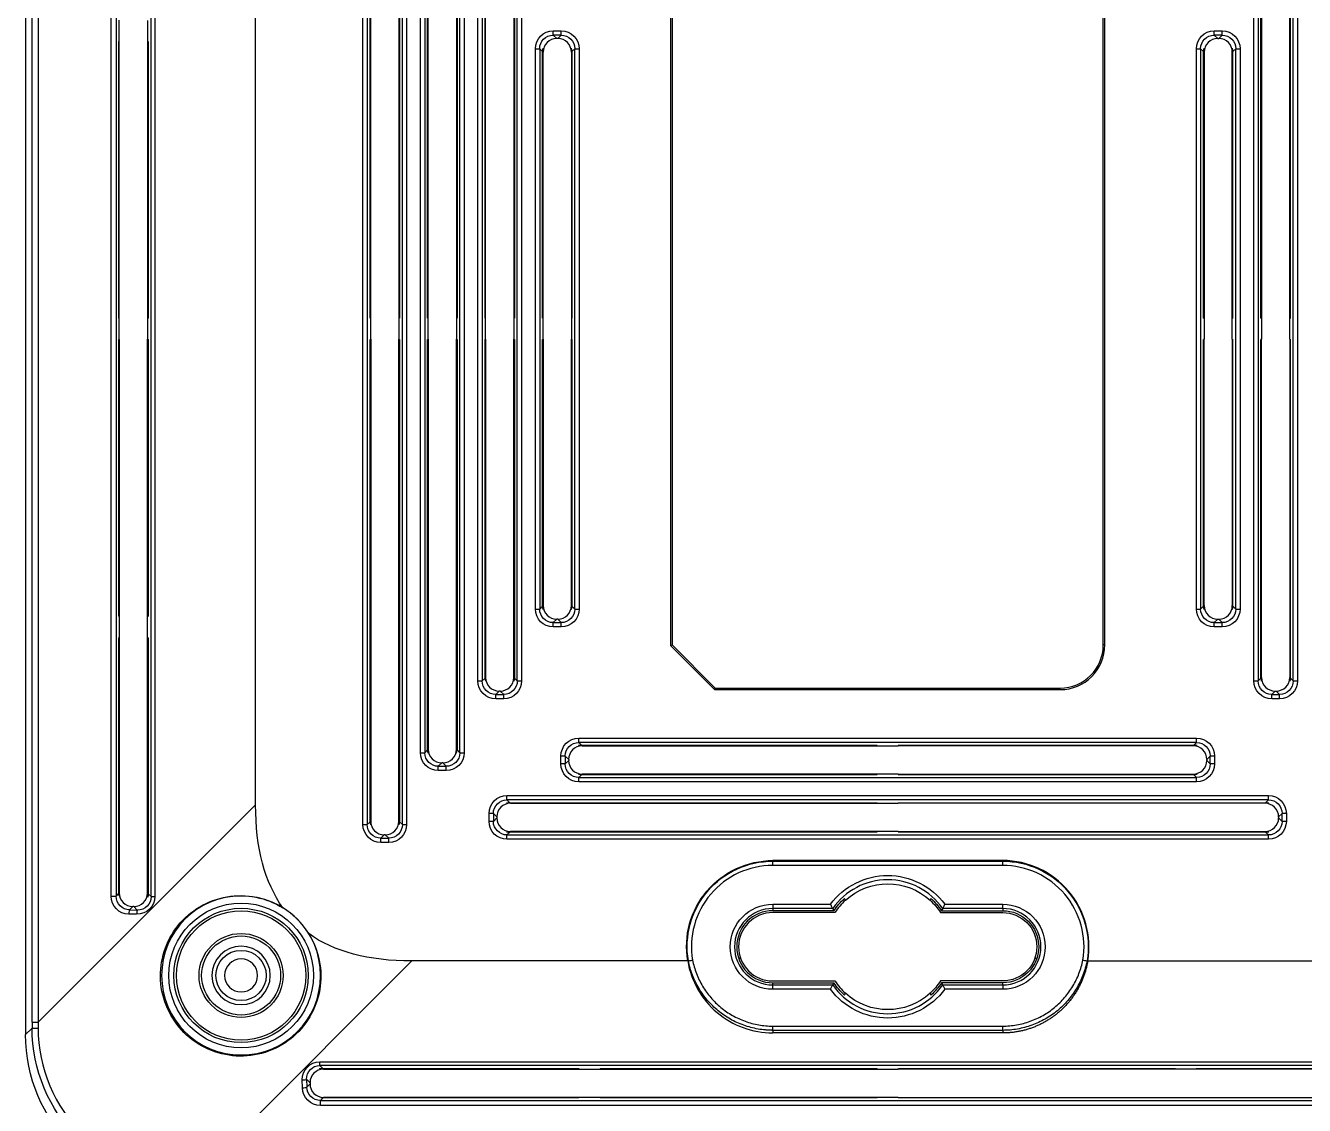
# Model space of a CAD drawing. Header units: millimetres. Extents: x 6160 to 6603, y -57 to 282.
# Drawn here: x 6460.8 to 6549.8, y 57.7 to 132.8 of the extents above; entities that cross this region are included whole.
import ezdxf

# ---------------------------------------------------------------- set-up
doc = ezdxf.new("R2010")
doc.units = ezdxf.units.MM
doc.header["$LTSCALE"] = 0.5
doc.layers.add('112', color=7, linetype='Continuous', true_color=0xffffff)

msp = doc.modelspace()

# ---------------------------------------------------------------- linework, layer by layer
at = {"layer": '112', "color": 7}
for p, q in [((6460.836, 160.836), (6460.836, 62.622)), ((6461.285, 63.47), (6461.285, 159.988)), ((6461.702, 159.988), (6461.702, 63.47)), ((6466.794, 72.256), (6466.794, 151.201)), ((6467.139, 151.201), (6467.139, 72.256)), ((6469.575, 72.215), (6469.575, 151.243)), ((6469.827, 151.243), (6469.827, 72.215)), ((6484.316, 77.232), (6484.316, 146.226)), ((6484.615, 146.226), (6484.615, 77.232)), ((6484.81, 112.479), (6484.81, 146.031)), ((6484.854, 112.453), (6484.854, 145.987)), ((6486.819, 145.987), (6486.819, 112.453)), ((6486.862, 146.031), (6486.862, 112.479)), ((6487.057, 77.232), (6487.057, 146.226)), ((6487.356, 146.226), (6487.356, 77.232)), ((6476.846, 78.613), (6476.846, 144.845)), ((6488.316, 82.232), (6488.316, 141.226)), ((6488.615, 141.226), (6488.615, 82.232)), ((6488.81, 112.479), (6488.81, 141.031)), ((6488.854, 112.453), (6488.854, 140.987)), ((6490.819, 140.987), (6490.819, 112.453)), ((6490.862, 141.031), (6490.862, 112.479)), ((6491.057, 82.232), (6491.057, 141.226)), ((6491.356, 141.226), (6491.356, 82.232)), ((6492.316, 87.232), (6492.316, 136.226)), ((6492.615, 136.226), (6492.615, 87.232)), ((6495.057, 87.232), (6495.057, 136.226)), ((6495.356, 136.226), (6495.356, 87.232)), ((6546.316, 87.232), (6546.316, 136.226)), ((6546.615, 136.226), (6546.615, 87.232)), ((6549.057, 87.232), (6549.057, 136.226)), ((6549.356, 136.226), (6549.356, 87.232)), ((6492.81, 112.479), (6492.81, 136.031)), ((6492.854, 112.453), (6492.854, 135.987)), ((6494.819, 135.987), (6494.819, 112.453)), ((6494.862, 136.031), (6494.862, 112.479)), ((6546.81, 112.479), (6546.81, 136.031)), ((6546.854, 135.987), (6546.854, 112.453)), ((6548.819, 112.453), (6548.819, 135.987)), ((6548.862, 112.479), (6548.862, 136.031)), ((6505.727, 133.729), (6505.727, 89.684)), ((6505.836, 133.729), (6505.836, 89.729)), ((6535.836, 89.729), (6535.836, 133.729)), ((6535.945, 89.729), (6535.945, 133.729)), ((6467.354, 131.743), (6467.354, 133.214)), ((6469.319, 133.198), (6469.319, 131.76)), ((6467.354, 131.743), (6467.33, 131.729)), ((6467.33, 112.479), (6467.33, 131.729)), ((6467.354, 112.464), (6467.354, 131.743)), ((6469.371, 131.729), (6469.319, 131.76)), ((6469.319, 131.76), (6469.319, 112.448)), ((6469.371, 131.729), (6469.371, 112.479)), ((6497.561, 132.471), (6498.111, 132.471)), ((6497.561, 132.172), (6497.561, 132.471)), ((6498.111, 132.172), (6497.561, 132.172)), ((6497.561, 132.172), (6497.8, 131.933)), ((6497.872, 131.933), (6497.8, 131.933)), ((6497.872, 131.933), (6498.111, 132.172)), ((6498.111, 132.172), (6498.111, 132.471)), ((6543.561, 132.471), (6544.111, 132.471)), ((6543.561, 132.172), (6543.561, 132.471)), ((6544.111, 132.172), (6543.561, 132.172)), ((6543.561, 132.172), (6543.8, 131.933)), ((6543.8, 131.933), (6543.872, 131.933)), ((6543.872, 131.933), (6544.111, 132.172)), ((6544.111, 132.172), (6544.111, 132.471)), ((6496.316, 92.232), (6496.316, 131.226)), ((6496.316, 131.226), (6496.615, 131.226)), ((6496.615, 131.226), (6496.615, 92.232)), ((6496.81, 131.031), (6496.615, 131.226)), ((6496.81, 112.479), (6496.81, 131.031)), ((6496.854, 112.453), (6496.854, 130.987)), ((6498.819, 130.987), (6498.819, 112.453)), ((6499.057, 131.226), (6498.862, 131.031)), ((6498.862, 131.031), (6498.862, 112.479)), ((6499.057, 131.226), (6499.356, 131.226)), ((6499.057, 92.232), (6499.057, 131.226)), ((6499.356, 131.226), (6499.356, 92.232)), ((6542.316, 92.232), (6542.316, 131.226)), ((6542.316, 131.226), (6542.615, 131.226)), ((6542.615, 131.226), (6542.615, 92.232)), ((6542.81, 131.031), (6542.615, 131.226)), ((6542.81, 112.479), (6542.81, 131.031)), ((6542.854, 130.987), (6542.854, 112.453)), ((6544.819, 112.453), (6544.819, 130.987)), ((6545.057, 131.226), (6544.862, 131.031)), ((6544.862, 112.479), (6544.862, 131.031)), ((6545.057, 92.232), (6545.057, 131.226)), ((6545.057, 131.226), (6545.356, 131.226)), ((6545.356, 131.226), (6545.356, 92.232)), ((6467.354, 112.464), (6467.33, 112.479)), ((6467.354, 110.993), (6467.354, 112.464)), ((6469.371, 112.479), (6469.319, 112.448)), ((6469.319, 112.448), (6469.319, 111.01)), ((6484.81, 112.479), (6484.854, 112.453)), ((6484.854, 111.005), (6484.854, 112.453)), ((6486.819, 112.453), (6486.862, 112.479)), ((6486.819, 112.453), (6486.819, 111.005)), ((6488.81, 112.479), (6488.854, 112.453)), ((6488.854, 111.005), (6488.854, 112.453)), ((6490.819, 112.453), (6490.862, 112.479)), ((6490.819, 112.453), (6490.819, 111.005)), ((6492.81, 112.479), (6492.854, 112.453)), ((6492.854, 111.005), (6492.854, 112.453)), ((6494.819, 112.453), (6494.862, 112.479)), ((6494.819, 112.453), (6494.819, 111.005)), ((6496.81, 112.479), (6496.854, 112.453)), ((6496.854, 111.005), (6496.854, 112.453)), ((6498.819, 112.453), (6498.862, 112.479)), ((6498.819, 112.453), (6498.819, 111.005)), ((6542.81, 112.479), (6542.854, 112.453)), ((6542.854, 112.453), (6542.854, 111.005)), ((6544.862, 112.479), (6544.819, 112.453)), ((6544.819, 111.005), (6544.819, 112.453)), ((6546.81, 112.479), (6546.854, 112.453)), ((6546.854, 112.453), (6546.854, 111.005)), ((6548.862, 112.479), (6548.819, 112.453)), ((6548.819, 111.005), (6548.819, 112.453)), ((6467.33, 110.979), (6467.354, 110.993)), ((6467.33, 91.729), (6467.33, 110.979)), ((6467.354, 110.993), (6467.354, 91.714)), ((6469.319, 111.01), (6469.371, 110.979)), ((6469.319, 91.698), (6469.319, 111.01)), ((6469.371, 110.979), (6469.371, 91.729)), ((6484.854, 111.005), (6484.81, 110.979)), ((6484.81, 77.427), (6484.81, 110.979)), ((6484.854, 111.005), (6484.854, 77.471)), ((6486.862, 110.979), (6486.819, 111.005)), ((6486.819, 77.471), (6486.819, 111.005)), ((6486.862, 110.979), (6486.862, 77.427)), ((6488.854, 111.005), (6488.81, 110.979)), ((6488.81, 82.427), (6488.81, 110.979)), ((6488.854, 111.005), (6488.854, 82.471)), ((6490.862, 110.979), (6490.819, 111.005)), ((6490.819, 82.471), (6490.819, 111.005)), ((6490.862, 110.979), (6490.862, 82.427)), ((6492.854, 111.005), (6492.81, 110.979)), ((6492.81, 87.427), (6492.81, 110.979)), ((6492.854, 111.005), (6492.854, 87.471)), ((6494.862, 110.979), (6494.819, 111.005)), ((6494.819, 87.471), (6494.819, 111.005)), ((6494.862, 110.979), (6494.862, 87.427)), ((6496.854, 111.005), (6496.81, 110.979)), ((6496.81, 92.427), (6496.81, 110.979)), ((6496.854, 111.005), (6496.854, 92.471)), ((6498.862, 110.979), (6498.819, 111.005)), ((6498.819, 92.471), (6498.819, 111.005)), ((6498.862, 110.979), (6498.862, 92.427)), ((6542.854, 111.005), (6542.81, 110.979)), ((6542.81, 92.427), (6542.81, 110.979)), ((6542.854, 92.471), (6542.854, 111.005)), ((6544.819, 111.005), (6544.862, 110.979)), ((6544.819, 111.005), (6544.819, 92.471)), ((6544.862, 92.427), (6544.862, 110.979)), ((6546.854, 111.005), (6546.81, 110.979)), ((6546.81, 87.427), (6546.81, 110.979)), ((6546.854, 87.471), (6546.854, 111.005)), ((6548.819, 111.005), (6548.862, 110.979)), ((6548.819, 111.005), (6548.819, 87.471)), ((6548.862, 87.427), (6548.862, 110.979)), ((6467.33, 91.729), (6467.354, 91.714)), ((6467.354, 91.714), (6467.354, 90.243)), ((6469.319, 91.698), (6469.371, 91.729)), ((6469.319, 90.26), (6469.319, 91.698)), ((6496.316, 92.232), (6496.615, 92.232)), ((6496.615, 92.232), (6496.81, 92.427)), ((6498.862, 92.427), (6499.057, 92.232)), ((6499.057, 92.232), (6499.356, 92.232)), ((6542.316, 92.232), (6542.615, 92.232)), ((6542.615, 92.232), (6542.81, 92.427)), ((6544.862, 92.427), (6545.057, 92.232)), ((6545.057, 92.232), (6545.356, 92.232)), ((6497.8, 91.524), (6497.561, 91.286)), ((6497.561, 90.987), (6497.561, 91.286)), ((6497.561, 91.286), (6498.111, 91.286)), ((6498.111, 90.987), (6497.561, 90.987)), ((6497.872, 91.524), (6497.8, 91.524)), ((6498.111, 91.286), (6497.872, 91.524)), ((6498.111, 90.987), (6498.111, 91.286)), ((6543.8, 91.524), (6543.561, 91.286)), ((6543.561, 90.987), (6543.561, 91.286)), ((6543.561, 91.286), (6544.111, 91.286)), ((6544.111, 90.987), (6543.561, 90.987)), ((6543.8, 91.524), (6543.872, 91.524)), ((6544.111, 91.286), (6543.872, 91.524)), ((6544.111, 90.987), (6544.111, 91.286)), ((6467.354, 90.243), (6467.33, 90.229)), ((6467.33, 72.447), (6467.33, 90.229)), ((6467.354, 90.243), (6467.354, 72.471)), ((6469.371, 90.229), (6469.319, 90.26)), ((6469.319, 72.471), (6469.319, 90.26)), ((6469.371, 90.229), (6469.371, 72.419)), ((6505.727, 89.684), (6505.836, 89.729)), ((6505.727, 89.684), (6508.791, 86.62)), ((6505.836, 89.729), (6508.836, 86.729)), ((6535.945, 89.729), (6535.836, 89.729)), ((6492.316, 87.232), (6492.615, 87.232)), ((6492.615, 87.232), (6492.81, 87.427)), ((6494.862, 87.427), (6495.057, 87.232)), ((6495.057, 87.232), (6495.356, 87.232)), ((6546.316, 87.232), (6546.615, 87.232)), ((6546.615, 87.232), (6546.81, 87.427)), ((6548.862, 87.427), (6549.057, 87.232)), ((6549.057, 87.232), (6549.356, 87.232)), ((6493.8, 86.524), (6493.561, 86.286)), ((6493.872, 86.524), (6493.8, 86.524)), ((6494.111, 86.286), (6493.872, 86.524)), ((6508.791, 86.62), (6508.836, 86.729)), ((6508.791, 86.62), (6532.836, 86.62)), ((6508.836, 86.729), (6532.836, 86.729)), ((6532.836, 86.62), (6532.836, 86.729)), ((6547.8, 86.524), (6547.561, 86.286)), ((6547.8, 86.524), (6547.872, 86.524)), ((6548.111, 86.286), (6547.872, 86.524)), ((6493.561, 85.987), (6493.561, 86.286)), ((6493.561, 86.286), (6494.111, 86.286)), ((6494.111, 85.987), (6493.561, 85.987)), ((6494.111, 85.987), (6494.111, 86.286)), ((6547.561, 85.987), (6547.561, 86.286)), ((6547.561, 86.286), (6548.111, 86.286)), ((6548.111, 85.987), (6547.561, 85.987)), ((6548.111, 85.987), (6548.111, 86.286)), ((6499.339, 83.249), (6542.333, 83.249)), ((6499.339, 82.95), (6499.339, 83.249)), ((6542.333, 82.95), (6499.339, 82.95)), ((6499.339, 82.95), (6499.534, 82.755)), ((6542.138, 82.755), (6542.333, 82.95)), ((6542.333, 82.95), (6542.333, 83.249)), ((6488.316, 82.232), (6488.615, 82.232)), ((6488.615, 82.232), (6488.81, 82.427)), ((6490.862, 82.427), (6491.057, 82.232)), ((6491.057, 82.232), (6491.356, 82.232)), ((6498.094, 81.454), (6498.094, 82.003)), ((6498.393, 82.003), (6498.094, 82.003)), ((6498.393, 82.003), (6498.393, 81.454)), ((6498.632, 81.765), (6498.393, 82.003)), ((6499.534, 82.755), (6520.086, 82.755)), ((6499.578, 82.711), (6520.112, 82.711)), ((6520.112, 82.711), (6520.086, 82.755)), ((6520.112, 82.711), (6521.56, 82.711)), ((6521.586, 82.755), (6521.56, 82.711)), ((6542.094, 82.711), (6521.56, 82.711)), ((6521.586, 82.755), (6542.138, 82.755)), ((6543.279, 82.003), (6543.041, 81.765)), ((6543.578, 82.003), (6543.279, 82.003)), ((6543.279, 81.454), (6543.279, 82.003)), ((6543.578, 82.003), (6543.578, 81.454)), ((6489.8, 81.524), (6489.561, 81.286)), ((6489.561, 80.987), (6489.561, 81.286)), ((6489.561, 81.286), (6490.111, 81.286)), ((6489.872, 81.524), (6489.8, 81.524)), ((6490.111, 81.286), (6489.872, 81.524)), ((6490.111, 80.987), (6490.111, 81.286)), ((6498.393, 81.454), (6498.094, 81.454)), ((6498.393, 81.454), (6498.632, 81.693)), ((6498.632, 81.765), (6498.632, 81.693)), ((6543.041, 81.765), (6543.041, 81.693)), ((6543.041, 81.693), (6543.279, 81.454)), ((6543.578, 81.454), (6543.279, 81.454)), ((6490.111, 80.987), (6489.561, 80.987)), ((6499.534, 80.703), (6499.339, 80.508)), ((6499.339, 80.209), (6499.339, 80.508)), ((6499.339, 80.508), (6542.333, 80.508)), ((6542.333, 80.209), (6499.339, 80.209)), ((6520.086, 80.703), (6499.534, 80.703)), ((6520.112, 80.746), (6499.578, 80.746)), ((6520.086, 80.703), (6520.112, 80.746)), ((6521.56, 80.746), (6520.112, 80.746)), ((6521.56, 80.746), (6521.586, 80.703)), ((6521.56, 80.746), (6542.094, 80.746)), ((6542.138, 80.703), (6521.586, 80.703)), ((6542.333, 80.508), (6542.138, 80.703)), ((6542.333, 80.209), (6542.333, 80.508)), ((6494.339, 79.249), (6547.333, 79.249)), ((6494.339, 78.95), (6494.339, 79.249)), ((6547.333, 78.95), (6547.333, 79.249)), ((6476.846, 78.613), (6461.702, 63.47)), ((6547.333, 78.95), (6494.339, 78.95)), ((6494.339, 78.95), (6494.534, 78.755)), ((6494.534, 78.755), (6520.086, 78.755)), ((6494.578, 78.711), (6520.112, 78.711)), ((6520.112, 78.711), (6520.086, 78.755)), ((6520.112, 78.711), (6521.56, 78.711)), ((6521.586, 78.755), (6521.56, 78.711)), ((6547.094, 78.711), (6521.56, 78.711)), ((6521.586, 78.755), (6547.138, 78.755)), ((6547.138, 78.755), (6547.333, 78.95)), ((6493.094, 77.454), (6493.094, 78.003)), ((6493.393, 78.003), (6493.094, 78.003)), ((6493.393, 77.454), (6493.094, 77.454)), ((6493.393, 78.003), (6493.393, 77.454)), ((6493.632, 77.765), (6493.393, 78.003)), ((6493.393, 77.454), (6493.632, 77.693)), ((6493.632, 77.765), (6493.632, 77.693)), ((6548.279, 78.003), (6548.041, 77.765)), ((6548.041, 77.765), (6548.041, 77.693)), ((6548.041, 77.693), (6548.279, 77.454)), ((6548.279, 77.454), (6548.279, 78.003)), ((6548.578, 78.003), (6548.279, 78.003)), ((6548.578, 77.454), (6548.279, 77.454)), ((6548.578, 78.003), (6548.578, 77.454)), ((6484.316, 77.232), (6484.615, 77.232)), ((6484.615, 77.232), (6484.81, 77.427)), ((6486.862, 77.427), (6487.057, 77.232)), ((6487.057, 77.232), (6487.356, 77.232)), ((6494.534, 76.703), (6494.339, 76.508)), ((6520.086, 76.703), (6494.534, 76.703)), ((6520.112, 76.746), (6494.578, 76.746)), ((6520.086, 76.703), (6520.112, 76.746)), ((6521.56, 76.746), (6520.112, 76.746)), ((6521.56, 76.746), (6521.586, 76.703)), ((6521.56, 76.746), (6547.094, 76.746)), ((6547.138, 76.703), (6521.586, 76.703)), ((6547.333, 76.508), (6547.138, 76.703)), ((6485.8, 76.524), (6485.561, 76.286)), ((6485.561, 75.987), (6485.561, 76.286)), ((6485.561, 76.286), (6486.111, 76.286)), ((6486.111, 75.987), (6485.561, 75.987)), ((6485.872, 76.524), (6485.8, 76.524)), ((6486.111, 76.286), (6485.872, 76.524)), ((6486.111, 75.987), (6486.111, 76.286)), ((6494.339, 76.209), (6494.339, 76.508)), ((6494.339, 76.508), (6547.333, 76.508)), ((6547.333, 76.209), (6494.339, 76.209)), ((6547.333, 76.209), (6547.333, 76.508)), ((6512.836, 74.684), (6512.836, 74.729)), ((6528.836, 74.729), (6512.836, 74.729)), ((6512.836, 74.389), (6512.836, 74.684)), ((6512.836, 74.684), (6528.836, 74.684)), ((6528.836, 74.389), (6512.836, 74.389)), ((6528.836, 74.684), (6528.836, 74.729)), ((6528.836, 74.389), (6528.836, 74.684)), ((6466.794, 72.256), (6467.139, 72.256)), ((6467.139, 72.256), (6467.33, 72.447)), ((6469.371, 72.419), (6469.575, 72.215)), ((6469.575, 72.215), (6469.827, 72.215)), ((6468.3, 71.524), (6468.069, 71.293)), ((6468.069, 71.293), (6468.611, 71.286)), ((6468.372, 71.524), (6468.3, 71.524)), ((6468.611, 71.286), (6468.372, 71.524)), ((6512.836, 71.688), (6512.836, 71.389)), ((6512.836, 71.688), (6516.857, 71.688)), ((6517.01, 71.389), (6512.836, 71.389)), ((6512.836, 71.389), (6512.836, 71.238)), ((6517.09, 71.238), (6512.836, 71.238)), ((6524.583, 71.238), (6528.836, 71.238)), ((6528.836, 71.389), (6524.662, 71.389)), ((6524.816, 71.688), (6528.836, 71.688)), ((6528.836, 71.389), (6528.836, 71.688)), ((6528.836, 71.389), (6528.836, 71.238)), ((6468.564, 70.987), (6468.022, 70.994)), ((6517.16, 71.107), (6512.836, 71.107)), ((6524.512, 71.107), (6528.836, 71.107)), ((6472.577, 52.595), (6487.72, 67.738)), ((6506.918, 67.738), (6487.72, 67.738)), ((6510.456, 67.935), (6510.595, 67.935)), ((6531.077, 67.935), (6531.215, 67.935)), ((6534.754, 67.738), (6553.952, 67.738)), ((6512.836, 66.351), (6517.16, 66.351)), ((6512.836, 66.22), (6517.09, 66.22)), ((6512.836, 66.069), (6512.836, 66.22)), ((6512.836, 65.77), (6512.836, 66.069)), ((6512.836, 66.069), (6517.01, 66.069)), ((6528.836, 66.351), (6524.512, 66.351)), ((6528.836, 66.22), (6524.583, 66.22)), ((6524.662, 66.069), (6528.836, 66.069)), ((6528.836, 66.069), (6528.836, 66.22)), ((6528.836, 66.069), (6528.836, 65.77)), ((6516.857, 65.77), (6512.836, 65.77)), ((6528.836, 65.77), (6524.816, 65.77)), ((6461.285, 63.47), (6461.702, 63.47)), ((6512.836, 62.912), (6512.836, 63.208)), ((6512.836, 63.208), (6528.836, 63.208)), ((6528.836, 62.912), (6528.836, 63.208)), ((6460.836, 62.622), (6461.285, 63.071)), ((6512.836, 62.912), (6512.836, 62.729)), ((6528.836, 62.912), (6512.836, 62.912)), ((6528.836, 62.729), (6512.836, 62.729)), ((6528.836, 62.912), (6528.836, 62.729)), ((6481.322, 60.72), (6560.35, 60.72)), ((6481.322, 60.467), (6481.322, 60.72)), ((6560.35, 60.467), (6481.322, 60.467)), ((6481.322, 60.467), (6481.526, 60.263)), ((6481.526, 60.263), (6499.336, 60.263)), ((6481.578, 60.211), (6499.367, 60.211)), ((6499.367, 60.211), (6499.336, 60.263)), ((6499.367, 60.211), (6500.805, 60.211)), ((6500.836, 60.263), (6500.805, 60.211)), ((6500.805, 60.211), (6520.117, 60.211)), ((6500.836, 60.263), (6520.086, 60.263)), ((6520.086, 60.263), (6520.117, 60.211)), ((6520.117, 60.211), (6521.555, 60.211)), ((6521.555, 60.211), (6521.586, 60.263)), ((6540.867, 60.211), (6521.555, 60.211)), ((6521.586, 60.263), (6540.836, 60.263)), ((6540.867, 60.211), (6540.836, 60.263)), ((6542.305, 60.211), (6540.867, 60.211)), ((6542.336, 60.263), (6542.305, 60.211)), ((6560.094, 60.211), (6542.305, 60.211)), ((6542.336, 60.263), (6560.146, 60.263)), ((6480.102, 58.915), (6480.094, 59.457)), ((6480.393, 59.504), (6480.4, 58.962)), ((6480.632, 59.265), (6480.393, 59.504)), ((6480.4, 58.962), (6480.632, 59.193)), ((6480.632, 59.265), (6480.632, 59.193)), ((6481.554, 58.222), (6481.364, 58.032)), ((6481.364, 57.687), (6481.364, 58.032)), ((6481.364, 58.032), (6560.309, 58.032)), ((6499.336, 58.222), (6481.554, 58.222)), ((6499.351, 58.246), (6481.578, 58.246)), ((6499.336, 58.222), (6499.351, 58.246)), ((6500.822, 58.246), (6499.351, 58.246)), ((6500.822, 58.246), (6500.836, 58.222)), ((6520.101, 58.246), (6500.822, 58.246)), ((6520.086, 58.222), (6500.836, 58.222)), ((6520.101, 58.246), (6520.086, 58.222)), ((6521.572, 58.246), (6520.101, 58.246)), ((6521.586, 58.222), (6521.572, 58.246)), ((6521.572, 58.246), (6540.851, 58.246)), ((6540.836, 58.222), (6521.586, 58.222)), ((6540.836, 58.222), (6540.851, 58.246)), ((6540.851, 58.246), (6542.322, 58.246)), ((6542.322, 58.246), (6542.336, 58.222)), ((6542.322, 58.246), (6560.094, 58.246)), ((6560.118, 58.222), (6542.336, 58.222)), ((6560.309, 57.687), (6481.364, 57.687))]:
    msp.add_line(p, q, dxfattribs=at)
at = {"layer": '112', "color": 7, "extrusion": (0, 0, -1)}
for centre, radius in [((-6475.836, 66.729), 5.533), ((-6475.836, 66.729), 2.03), ((-6475.836, 66.73), 1.15)]:
    msp.add_circle(centre, radius, dxfattribs=at)
at = {"layer": '112', "color": 7}
for radius in [5.034, 4.675, 4.5, 2.925, 2.75, 1.75]:
    msp.add_circle((6475.836, 66.729), radius, dxfattribs=at)
for centre, radius, start, end in [((6532.836, 89.729), 3.109, 270, 0), ((6532.836, 89.729), 3, 270, 0), ((6512.836, 68.729), 5.66, 90, 189.45476), ((6528.836, 68.729), 6, 350.49844, 90), ((6528.836, 68.729), 5.66, 350.54524, 90), ((6520.836, 68.729), 4.66, 34.80729, 145.19271), ((6475.836, 66.729), 5.535, 31.76503, 58.23497), ((6512.836, 68.729), 2.66, 90, 270), ((6512.836, 68.729), 2.509, 90, 270), ((6520.836, 68.729), 4.378, 132.32336, 147.10186), ((6528.836, 68.729), 2.66, 270, 90), ((6512.836, 68.729), 2.378, 90, 270), ((6520.836, 68.729), 4.66, 214.80729, 325.19271), ((6520.836, 68.729), 4.378, 212.89814, 227.67664)]:
    msp.add_arc(centre, radius, start, end, dxfattribs=at)
at = {"layer": '112', "color": 7, "extrusion": (0, 0, -1)}
for centre, radius, start, end in [((-6512.836, 68.729), 6, 350.49844, 90), ((-6512.836, 68.729), 5.956, 350.50401, 90), ((-6528.836, 68.729), 5.956, 90, 189.49599), ((-6520.836, 68.729), 4.959, 36.63275, 143.36725), ((-6520.836, 68.729), 4.378, 47.67664, 132.32336), ((-6520.836, 68.729), 4.509, 33.81021, 48.29201), ((-6520.836, 68.729), 4.509, 131.70799, 146.18979), ((-6512.836, 68.729), 2.959, 270, 90), ((-6520.836, 68.729), 4.378, 132.32336, 147.10186), ((-6528.836, 68.729), 2.959, 90, 270), ((-6528.836, 68.729), 2.509, 90, 270), ((-6528.836, 68.729), 2.378, 90, 270), ((-6520.836, 68.729), 4.509, 311.70799, 326.18979), ((-6520.836, 68.729), 4.378, 212.89814, 227.67664), ((-6520.836, 68.729), 4.509, 213.81021, 228.29201), ((-6520.836, 68.729), 4.959, 216.63275, 323.36725), ((-6520.836, 68.729), 4.378, 227.67664, 312.32336)]:
    msp.add_arc(centre, radius, start, end, dxfattribs=at)
for centre, major_axis, ratio, start_param, end_param in [((6497.571, 131.216), (0.891, -0.891), 0.992433, 2.359993, 3.923193), ((6497.571, 131.216), (-0.68, 0.68), 0.98773, 5.501585, 7.064785), ((6498.101, 131.216), (0.891, 0.891), 0.992433, 5.501585, 7.064785), ((6498.101, 131.216), (0.68, 0.68), 0.98773, 5.501585, 7.064785), ((6543.571, 131.216), (0.891, -0.891), 0.992433, 2.359993, 3.923193), ((6543.571, 131.216), (-0.68, 0.68), 0.98773, 5.501585, 7.064785), ((6544.101, 131.216), (0.891, 0.891), 0.992433, 5.501585, 7.064785), ((6544.101, 131.216), (0.68, 0.68), 0.98773, 5.501585, 7.064785), ((6496.22, 132.567), (-0.558, 1.843), 0.162906, 2.412472, 2.6478), ((6499.452, 132.567), (0.558, 1.843), 0.162906, 3.635385, 3.870713), ((6542.22, 132.567), (-0.558, 1.843), 0.162906, 2.412472, 2.6478), ((6545.452, 132.567), (0.558, 1.843), 0.162906, 3.635385, 3.870713), ((6497.571, 92.242), (-0.891, -0.891), 0.992433, 5.501585, 7.064785), ((6497.571, 92.242), (0.68, 0.68), 0.98773, 2.359993, 3.923193), ((6496.22, 90.891), (0.558, 1.843), 0.162906, 0.493793, 0.729121), ((6498.101, 92.242), (-0.891, 0.891), 0.992433, 2.359993, 3.923193), ((6498.101, 92.242), (-0.68, 0.68), 0.98773, 2.359993, 3.923193), ((6499.452, 90.891), (-0.558, 1.843), 0.162906, 5.554065, 5.789393), ((6543.571, 92.242), (-0.891, -0.891), 0.992433, 5.501585, 7.064785), ((6543.571, 92.242), (0.68, 0.68), 0.98773, 2.359993, 3.923193), ((6542.22, 90.891), (0.558, 1.843), 0.162906, 0.493793, 0.729121), ((6544.101, 92.242), (-0.891, 0.891), 0.992433, 2.359993, 3.923193), ((6544.101, 92.242), (-0.68, 0.68), 0.98773, 2.359993, 3.923193), ((6545.452, 90.891), (-0.558, 1.843), 0.162906, 5.554065, 5.789393), ((6493.571, 87.242), (-0.891, -0.891), 0.992433, 5.501585, 7.064785), ((6493.571, 87.242), (0.68, 0.68), 0.98773, 2.359993, 3.923193), ((6492.22, 85.891), (0.558, 1.843), 0.162906, 0.493793, 0.729121), ((6494.101, 87.242), (-0.891, 0.891), 0.992433, 2.359993, 3.923193), ((6494.101, 87.242), (-0.68, 0.68), 0.98773, 2.359993, 3.923193), ((6495.452, 85.891), (-0.558, 1.843), 0.162906, 5.554065, 5.789393), ((6547.571, 87.242), (-0.891, -0.891), 0.992433, 5.501585, 7.064785), ((6547.571, 87.242), (0.68, 0.68), 0.98773, 2.359993, 3.923193), ((6546.22, 85.891), (0.558, 1.843), 0.162906, 0.493793, 0.729121), ((6548.101, 87.242), (-0.891, 0.891), 0.992433, 2.359993, 3.923193), ((6548.101, 87.242), (-0.68, 0.68), 0.98773, 2.359993, 3.923193), ((6549.452, 85.891), (-0.558, 1.843), 0.162906, 5.554065, 5.789393), ((6499.349, 81.994), (-0.891, 0.891), 0.992433, 5.501585, 7.064785), ((6499.349, 81.994), (-0.68, 0.68), 0.98773, 5.501585, 7.064785), ((6542.323, 81.994), (-0.891, -0.891), 0.992433, 2.359993, 3.923193), ((6542.323, 81.994), (0.68, 0.68), 0.98773, 5.501585, 7.064785), ((6489.571, 82.242), (-0.891, -0.891), 0.992433, 5.501585, 7.064785), ((6489.571, 82.242), (0.68, 0.68), 0.98773, 2.359993, 3.923193), ((6488.22, 80.891), (0.558, 1.843), 0.162906, 0.493793, 0.729121), ((6490.101, 82.242), (-0.891, 0.891), 0.992433, 2.359993, 3.923193), ((6490.101, 82.242), (-0.68, 0.68), 0.98773, 2.359993, 3.923193), ((6491.452, 80.891), (-0.558, 1.843), 0.162906, 5.554065, 5.789393), ((6497.998, 83.345), (-1.843, 0.558), 0.162906, 3.635385, 3.870713), ((6543.674, 83.345), (1.843, 0.558), 0.162906, 2.412472, 2.6478), ((6499.349, 81.464), (0.891, 0.891), 0.992433, 2.359993, 3.923193), ((6499.349, 81.464), (0.68, 0.68), 0.98773, 2.359993, 3.923193), ((6542.323, 81.464), (0.891, -0.891), 0.992433, 5.501585, 7.064785), ((6542.323, 81.464), (-0.68, 0.68), 0.98773, 2.359993, 3.923193), ((6497.998, 80.113), (1.843, 0.558), 0.162906, 5.554065, 5.789393), ((6543.674, 80.113), (-1.843, 0.558), 0.162906, 0.493793, 0.729121), ((6494.349, 77.994), (-0.891, 0.891), 0.992433, 5.501585, 7.064785), ((6547.323, 77.994), (-0.891, -0.891), 0.992433, 2.359993, 3.923193), ((6927.43, 518.323), (-447.858, -447.858), 0.110521, 0.018104, 0.110074), ((6494.349, 77.994), (-0.68, 0.68), 0.98773, 5.501585, 7.064785), ((6492.998, 79.345), (-1.843, 0.558), 0.162906, 3.635385, 3.870713), ((6548.674, 79.345), (1.843, 0.558), 0.162906, 2.412472, 2.6478), ((6547.323, 77.994), (0.68, 0.68), 0.98773, 5.501585, 7.064785), ((6484.22, 75.891), (0.558, 1.843), 0.162906, 0.493793, 0.729121), ((6487.452, 75.891), (-0.558, 1.843), 0.162906, 5.554065, 5.789393), ((6494.349, 77.464), (0.891, 0.891), 0.992433, 2.359993, 3.923193), ((6494.349, 77.464), (0.68, 0.68), 0.98773, 2.359993, 3.923193), ((6547.323, 77.464), (0.891, -0.891), 0.992433, 5.501585, 7.064785), ((6547.323, 77.464), (-0.68, 0.68), 0.98773, 2.359993, 3.923193), ((6485.571, 77.242), (-0.891, -0.891), 0.992433, 5.501585, 7.064785), ((6485.571, 77.242), (0.68, 0.68), 0.98773, 2.359993, 3.923193), ((6486.101, 77.242), (-0.891, 0.891), 0.992433, 2.359993, 3.923193), ((6486.101, 77.242), (-0.68, 0.68), 0.98773, 2.359993, 3.923193), ((6492.998, 76.113), (1.843, 0.558), 0.162906, 5.554065, 5.789393), ((6548.674, 76.113), (-1.843, 0.558), 0.162906, 0.493793, 0.729121), ((6468.032, 72.249), (-0.257, 1.229), 0.985206, 3.358469, 4.921669), ((6468.078, 72.249), (-0.14, 0.946), 0.981416, 3.30107, 4.86427), ((6468.27, 72.441), (-0.195, 0.934), 0.985206, 4.747323, 4.921669), ((6466.72, 70.891), (0.558, 1.843), 0.162906, 0.493793, 0.668139), ((6468.555, 72.242), (-1.121, 0.617), 0.974816, 2.649309, 4.212509), ((6468.601, 72.242), (-0.851, 0.49), 0.965207, 2.632393, 4.195593), ((6469.952, 70.891), (-0.558, 1.843), 0.162906, 5.533918, 5.789393), ((6468.404, 72.439), (-0.852, 0.469), 0.974816, 2.649309, 2.904783), ((6927.43, 518.323), (-447.858, -447.858), 0.110521, 6.173112, 6.265081), ((6451.164, 42.542), (2.14, 99.956), 0.098965, 1.357741, 1.361825), ((6451.671, 42.565), (1.77, 100.245), 0.098565, 1.358975, 1.363061), ((6471.944, 62.837), (7.93, 7.93), 0.980815, 2.36588, 3.917306), ((6481.349, 59.447), (-0.617, 1.121), 0.974816, 5.212269, 6.775469), ((6481.349, 59.494), (-0.49, 0.851), 0.965207, 5.229185, 6.792385), ((6481.547, 59.296), (-0.469, 0.852), 0.974816, 0.236809, 0.492284), ((6479.998, 60.845), (-1.843, 0.558), 0.162906, 3.635385, 3.89086), ((6481.356, 58.924), (-1.229, 0.257), 0.985206, 4.503109, 6.066309), ((6481.356, 58.971), (-0.946, 0.14), 0.981416, 4.560508, 6.123708), ((6479.998, 57.613), (1.843, 0.558), 0.162906, 5.615046, 5.789393), ((6481.548, 59.163), (-0.934, 0.195), 0.985206, 4.503109, 4.677455)]:
    msp.add_ellipse(centre, major_axis=major_axis, ratio=ratio, start_param=start_param, end_param=end_param, dxfattribs=at)
at = {"layer": '112', "color": 7}
for centre, major_axis, ratio, start_param, end_param in [((6497.807, 130.98), (0.677, -0.677), 0.992433, 2.359993, 3.923193), ((6497.865, 130.98), (0.677, 0.677), 0.992433, 5.501585, 7.064785), ((6543.807, 130.98), (0.677, -0.677), 0.992433, 2.359993, 3.923193), ((6543.865, 130.98), (0.677, 0.677), 0.992433, 5.501585, 7.064785), ((6497.763, 131.024), (0.677, -0.677), 0.992433, 3.687865, 3.923193), ((6497.909, 131.024), (0.677, 0.677), 0.992433, 5.501585, 5.736913), ((6543.763, 131.024), (0.677, -0.677), 0.992433, 3.687865, 3.923193), ((6543.909, 131.024), (0.677, 0.677), 0.992433, 5.501585, 5.736913), ((6497.763, 92.434), (-0.677, -0.677), 0.992433, 5.501585, 5.736913), ((6497.807, 92.478), (-0.677, -0.677), 0.992433, 5.501585, 7.064785), ((6497.865, 92.478), (-0.677, 0.677), 0.992433, 2.359993, 3.923193), ((6497.909, 92.434), (-0.677, 0.677), 0.992433, 3.687865, 3.923193), ((6543.763, 92.434), (-0.677, -0.677), 0.992433, 5.501585, 5.736913), ((6543.807, 92.478), (-0.677, -0.677), 0.992433, 5.501585, 7.064785), ((6543.865, 92.478), (-0.677, 0.677), 0.992433, 2.359993, 3.923193), ((6543.909, 92.434), (-0.677, 0.677), 0.992433, 3.687865, 3.923193), ((6493.763, 87.434), (-0.677, -0.677), 0.992433, 5.501585, 5.736913), ((6493.807, 87.478), (-0.677, -0.677), 0.992433, 5.501585, 7.064785), ((6493.865, 87.478), (-0.677, 0.677), 0.992433, 2.359993, 3.923193), ((6493.909, 87.434), (-0.677, 0.677), 0.992433, 3.687865, 3.923193), ((6547.763, 87.434), (-0.677, -0.677), 0.992433, 5.501585, 5.736913), ((6547.807, 87.478), (-0.677, -0.677), 0.992433, 5.501585, 7.064785), ((6547.865, 87.478), (-0.677, 0.677), 0.992433, 2.359993, 3.923193), ((6547.909, 87.434), (-0.677, 0.677), 0.992433, 3.687865, 3.923193), ((6489.763, 82.434), (-0.677, -0.677), 0.992433, 5.501585, 5.736913), ((6489.807, 82.478), (-0.677, -0.677), 0.992433, 5.501585, 7.064785), ((6489.865, 82.478), (-0.677, 0.677), 0.992433, 2.359993, 3.923193), ((6489.909, 82.434), (-0.677, 0.677), 0.992433, 3.687865, 3.923193), ((6499.585, 81.758), (-0.677, 0.677), 0.992433, 5.501585, 7.064785), ((6499.541, 81.801), (-0.677, 0.677), 0.992433, 5.501585, 5.736913), ((6542.087, 81.758), (-0.677, -0.677), 0.992433, 2.359993, 3.923193), ((6542.131, 81.801), (-0.677, -0.677), 0.992433, 3.687865, 3.923193), ((6499.585, 81.7), (0.677, 0.677), 0.992433, 2.359993, 3.923193), ((6542.087, 81.7), (0.677, -0.677), 0.992433, 5.501585, 7.064785), ((6499.541, 81.656), (0.677, 0.677), 0.992433, 3.687865, 3.923193), ((6542.131, 81.656), (0.677, -0.677), 0.992433, 5.501585, 5.736913), ((6494.585, 77.758), (-0.677, 0.677), 0.992433, 5.501585, 7.064785), ((6494.541, 77.801), (-0.677, 0.677), 0.992433, 5.501585, 5.736913), ((6547.087, 77.758), (-0.677, -0.677), 0.992433, 2.359993, 3.923193), ((6547.131, 77.801), (-0.677, -0.677), 0.992433, 3.687865, 3.923193), ((6485.807, 77.478), (-0.677, -0.677), 0.992433, 5.501585, 7.064785), ((6485.865, 77.478), (-0.677, 0.677), 0.992433, 2.359993, 3.923193), ((6494.585, 77.7), (0.677, 0.677), 0.992433, 2.359993, 3.923193), ((6547.087, 77.7), (0.677, -0.677), 0.992433, 5.501585, 7.064785), ((6485.763, 77.434), (-0.677, -0.677), 0.992433, 5.501585, 5.736913), ((6485.909, 77.434), (-0.677, 0.677), 0.992433, 3.687865, 3.923193), ((6494.541, 77.656), (0.677, 0.677), 0.992433, 3.687865, 3.923193), ((6547.131, 77.656), (0.677, -0.677), 0.992433, 5.501585, 5.736913), ((6468.307, 72.478), (-0.677, -0.677), 0.992433, 5.501585, 7.064785), ((6468.365, 72.478), (-0.677, 0.677), 0.992433, 2.359993, 3.923193), ((6468.069, 70.994), (-0.004, -0.3), 0.155339, 3.229934, 4.714526), ((6468.611, 70.987), (-0.004, -0.3), 0.155339, 3.229934, 4.714526), ((6461.78, 63.071), (0.5, 0), 0.003006, 3.28122, 4.559277), ((6481.585, 59.258), (-0.677, 0.677), 0.992433, 5.501585, 7.064785), ((6480.094, 59.504), (0.3, 0.004), 0.155339, 4.710252, 6.194844), ((6480.102, 58.962), (0.3, 0.004), 0.155339, 4.710252, 6.194844), ((6481.585, 59.2), (0.677, 0.677), 0.992433, 2.359993, 3.923193)]:
    msp.add_ellipse(centre, major_axis=major_axis, ratio=ratio, start_param=start_param, end_param=end_param, dxfattribs=at)
for points, degree, knots in [([(6480.542, 69.643), (6481.258, 68.493), (6481.537, 67.077), (6481.083, 64.413), (6480.348, 63.167), (6478.237, 61.486), (6476.85, 61.045), (6474.149, 61.201), (6472.819, 61.798), (6470.902, 63.716), (6470.307, 65.04), (6470.153, 67.756), (6470.587, 69.126), (6472.291, 71.258), (6473.52, 71.976), (6476.187, 72.43), (6477.599, 72.152), (6478.75, 71.435)], 3, [0, 0, 0, 0, 0.125, 0.125, 0.25, 0.25, 0.375, 0.375, 0.5, 0.5, 0.625, 0.625, 0.75, 0.75, 0.875, 0.875, 1, 1, 1, 1]), ([(6516.857, 71.688), (6516.874, 71.653), (6516.893, 71.617), (6516.926, 71.55), (6516.943, 71.518), (6516.971, 71.463), (6516.984, 71.439), (6517.002, 71.404), (6517.008, 71.393), (6517.01, 71.389)], 3, [0, 0, 0, 0, 0.25, 0.25, 0.5, 0.5, 0.75, 0.75, 1, 1, 1, 1]), ([(6524.662, 71.389), (6524.664, 71.393), (6524.67, 71.404), (6524.688, 71.439), (6524.701, 71.463), (6524.729, 71.518), (6524.746, 71.55), (6524.78, 71.617), (6524.798, 71.653), (6524.816, 71.688)], 3, [0, 0, 0, 0, 0.25, 0.25, 0.5, 0.5, 0.75, 0.75, 1, 1, 1, 1]), ([(6506.918, 67.738), (6507.151, 66.35), (6507.887, 65.057), (6510.032, 63.242), (6511.429, 62.729), (6512.836, 62.729)], 3, [0, 0, 0, 0, 0.5, 0.5, 1, 1, 1, 1]), ([(6506.962, 67.746), (6506.968, 67.747), (6506.98, 67.75), (6507.015, 67.756), (6507.037, 67.76), (6507.09, 67.769), (6507.12, 67.775), (6507.184, 67.787), (6507.219, 67.793), (6507.253, 67.799)], 3, [0, 0, 0, 0, 0.25, 0.25, 0.5, 0.5, 0.75, 0.75, 1, 1, 1, 1]), ([(6512.836, 62.912), (6512.815, 62.912), (6512.793, 62.912), (6512.75, 62.913), (6512.685, 62.914), (6512.534, 62.919), (6512.406, 62.928), (6512.15, 62.95), (6511.812, 62.995), (6511.478, 63.068), (6511.147, 63.156), (6510.982, 63.207), (6510.494, 63.382), (6510.183, 63.524), (6509.737, 63.776), (6509.592, 63.866), (6509.308, 64.059), (6509.17, 64.163), (6508.77, 64.492), (6508.526, 64.731), (6508.193, 65.12), (6508.087, 65.254), (6507.887, 65.532), (6507.792, 65.677), (6507.525, 66.122), (6507.373, 66.434), (6507.187, 66.915), (6507.132, 67.078), (6507.036, 67.408), (6506.995, 67.576), (6506.962, 67.746)], 3, [0, 0, 0, 0, 0.007813, 0.007813, 0.015625, 0.03125, 0.0625, 0.0625, 0.125, 0.1875, 0.1875, 0.25, 0.25, 0.375, 0.375, 0.4375, 0.4375, 0.5, 0.5, 0.625, 0.625, 0.6875, 0.6875, 0.75, 0.75, 0.875, 0.875, 0.9375, 0.9375, 1, 1, 1, 1]), ([(6507.253, 67.799), (6507.285, 67.637), (6507.324, 67.477), (6507.415, 67.164), (6507.467, 67.01), (6507.643, 66.555), (6507.785, 66.263), (6508.038, 65.84), (6508.128, 65.703), (6508.319, 65.438), (6508.419, 65.31), (6508.736, 64.94), (6508.968, 64.712), (6509.348, 64.399), (6509.48, 64.3), (6509.749, 64.116), (6509.887, 64.03), (6510.312, 63.791), (6510.608, 63.655), (6511.072, 63.489), (6511.229, 63.44), (6511.544, 63.357), (6511.703, 63.322), (6512.182, 63.237), (6512.507, 63.208), (6512.836, 63.208)], 3, [0, 0, 0, 0, 0.0625, 0.0625, 0.125, 0.125, 0.25, 0.25, 0.3125, 0.3125, 0.375, 0.375, 0.5, 0.5, 0.5625, 0.5625, 0.625, 0.625, 0.75, 0.75, 0.8125, 0.8125, 0.875, 0.875, 1, 1, 1, 1]), ([(6528.836, 63.208), (6529.166, 63.208), (6529.49, 63.237), (6529.97, 63.322), (6530.129, 63.357), (6530.445, 63.44), (6530.602, 63.489), (6531.066, 63.656), (6531.362, 63.791), (6531.787, 64.031), (6531.925, 64.117), (6532.194, 64.301), (6532.326, 64.4), (6532.707, 64.713), (6532.938, 64.942), (6533.255, 65.312), (6533.356, 65.44), (6533.546, 65.706), (6533.637, 65.844), (6533.889, 66.266), (6534.031, 66.559), (6534.264, 67.163), (6534.356, 67.476), (6534.419, 67.799)], 3, [0, 0, 0, 0, 0.125, 0.125, 0.1875, 0.1875, 0.25, 0.25, 0.375, 0.375, 0.4375, 0.4375, 0.5, 0.5, 0.625, 0.625, 0.6875, 0.6875, 0.75, 0.75, 0.875, 0.875, 1, 1, 1, 1]), ([(6534.71, 67.746), (6534.677, 67.576), (6534.636, 67.408), (6534.54, 67.077), (6534.485, 66.915), (6534.301, 66.437), (6534.151, 66.129), (6533.885, 65.684), (6533.79, 65.539), (6533.59, 65.26), (6533.484, 65.126), (6533.151, 64.736), (6532.907, 64.496), (6532.507, 64.166), (6532.368, 64.062), (6532.085, 63.868), (6531.939, 63.778), (6531.493, 63.526), (6531.181, 63.383), (6530.693, 63.208), (6530.528, 63.157), (6530.196, 63.069), (6530.029, 63.032), (6529.524, 62.943), (6529.183, 62.912), (6528.836, 62.912)], 3, [0, 0, 0, 0, 0.0625, 0.0625, 0.125, 0.125, 0.25, 0.25, 0.3125, 0.3125, 0.375, 0.375, 0.5, 0.5, 0.5625, 0.5625, 0.625, 0.625, 0.75, 0.75, 0.8125, 0.8125, 0.875, 0.875, 1, 1, 1, 1]), ([(6534.754, 67.738), (6534.578, 66.688), (6534.052, 65.763), (6533.526, 64.838), (6532.713, 64.149), (6531.901, 63.462), (6530.9, 63.095), (6529.902, 62.729), (6528.836, 62.729)], 2, [0, 0, 0, 0.25, 0.25, 0.5, 0.5, 0.75, 0.75, 1, 1, 1]), ([(6534.419, 67.799), (6534.454, 67.793), (6534.488, 67.787), (6534.553, 67.775), (6534.583, 67.769), (6534.636, 67.76), (6534.658, 67.756), (6534.692, 67.75), (6534.704, 67.747), (6534.71, 67.746)], 3, [0, 0, 0, 0, 0.25, 0.25, 0.5, 0.5, 0.75, 0.75, 1, 1, 1, 1]), ([(6516.857, 65.77), (6516.874, 65.805), (6516.893, 65.841), (6516.926, 65.908), (6516.943, 65.939), (6516.971, 65.995), (6516.984, 66.019), (6517.002, 66.054), (6517.008, 66.065), (6517.01, 66.069)], 3, [0, 0, 0, 0, 0.25, 0.25, 0.5, 0.5, 0.75, 0.75, 1, 1, 1, 1]), ([(6524.662, 66.069), (6524.664, 66.065), (6524.67, 66.054), (6524.688, 66.019), (6524.701, 65.995), (6524.729, 65.939), (6524.746, 65.908), (6524.78, 65.841), (6524.798, 65.805), (6524.816, 65.77)], 3, [0, 0, 0, 0, 0.25, 0.25, 0.5, 0.5, 0.75, 0.75, 1, 1, 1, 1]), ([(6472.178, 52.178), (6469.301, 52.179), (6466.479, 53.362), (6462.468, 57.373), (6461.286, 60.194), (6461.285, 63.071)], 3, [0, 0, 0, 0, 0.5, 0.5, 1, 1, 1, 1]), ([(6461.704, 63.069), (6461.712, 60.307), (6462.855, 57.602), (6466.707, 53.749), (6469.414, 52.605), (6472.176, 52.597)], 3, [0, 0, 0, 0, 0.5, 0.5, 1, 1, 1, 1])]:
    msp.add_open_spline(points, degree=degree, knots=knots, dxfattribs=at)
for points in [[(6517.888, 71.966), (6517.871, 72.009), (6517.854, 72.052), (6517.836, 72.095)], [(6523.836, 72.095), (6523.819, 72.052), (6523.801, 72.009), (6523.784, 71.966)], [(6517.01, 71.389), (6517.036, 71.339), (6517.063, 71.288), (6517.09, 71.238)], [(6524.662, 71.389), (6524.636, 71.339), (6524.609, 71.288), (6524.583, 71.238)], [(6506.918, 67.738), (6506.933, 67.741), (6506.948, 67.744), (6506.962, 67.746)], [(6534.754, 67.738), (6534.739, 67.741), (6534.725, 67.744), (6534.71, 67.746)], [(6517.01, 66.069), (6517.036, 66.119), (6517.063, 66.169), (6517.09, 66.22)], [(6524.662, 66.069), (6524.636, 66.119), (6524.609, 66.169), (6524.583, 66.22)], [(6517.836, 65.363), (6517.854, 65.406), (6517.871, 65.449), (6517.888, 65.492)], [(6523.784, 65.492), (6523.801, 65.449), (6523.819, 65.406), (6523.836, 65.363)]]:
    msp.add_open_spline(points, degree=3, dxfattribs=at)

doc.saveas('drawing.dxf')
